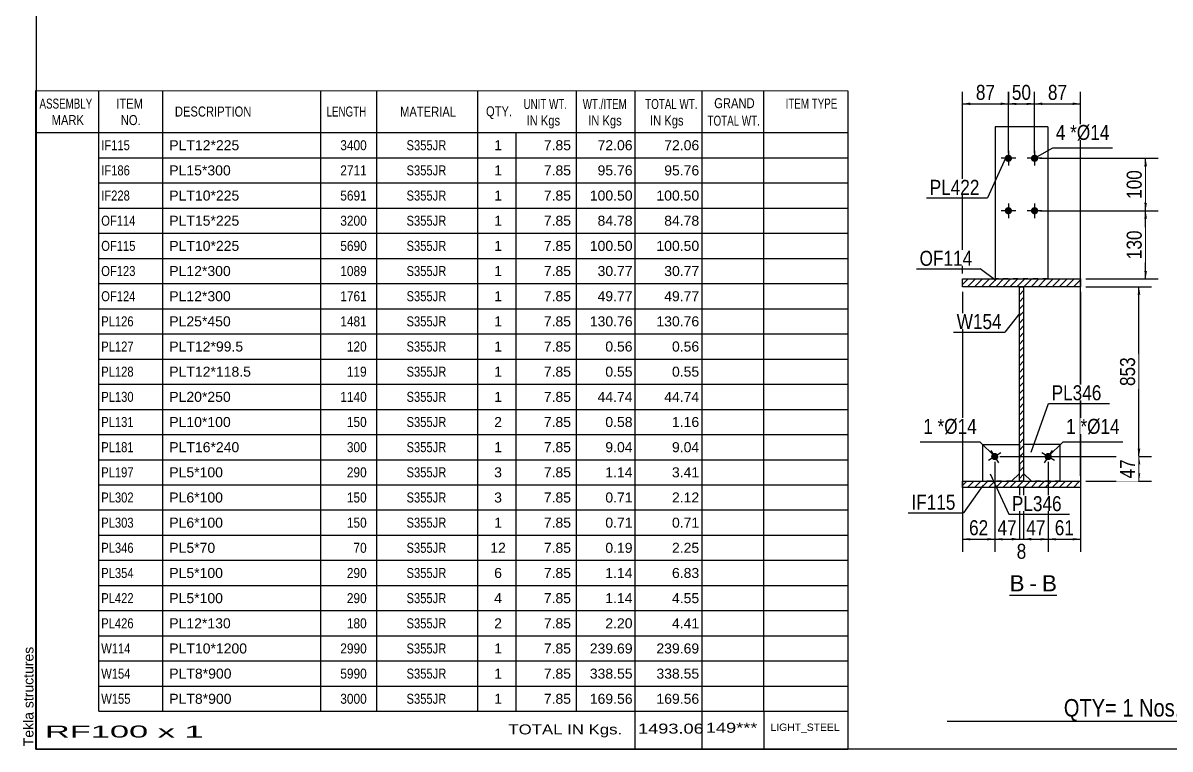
# Model space of a CAD drawing. Header units: millimetres. Extents: x -25 to 378, y -194 to 83.
# Drawn here: x -24.5 to 194.4, y -194.3 to -55.7 of the extents above; entities that cross this region are included whole.
import ezdxf

# ---------------------------------------------------------------- set-up
doc = ezdxf.new("R2010")
doc.units = ezdxf.units.MM
doc.linetypes.add('DXK_LINE_DOT1', pattern=[1.8814, 0.9407, -0.9407])
doc.styles.add('Arial', font='ARIAL.TTF', dxfattribs={"height": 0.2})
doc.styles.add('Arial Narrow', font='ARIALN.TTF', dxfattribs={"height": 0.2})

# ---------------------------------------------------------------- blocks, each defined once
blk = doc.blocks.new('Unknown-623515098-1211')
at = {"color": 5, "linetype": 'Continuous'}
for p, q in [((-22.03, 82.77), (-22.03, -194.23)), ((-22.03, -194.23), (377.97, -194.23))]:
    blk.add_line(p, q, dxfattribs=at)
at = {"color": 174, "linetype": 'Continuous', "style": 'Arial'}
blk.add_text('Tekla structures', height=1.9102, rotation=90, dxfattribs=at).set_placement((-22.53, -193.73))
blk = doc.blocks.new('Unknown-623515098-16 - 2748')
at = {"color": 7, "linetype": 'Continuous'}
blk.add_line((163.73, -164.92), (172.76, -164.92), dxfattribs=at)
at = {"color": 0, "linetype": 'Continuous'}
blk.add_wipeout([(166.57, -164.17), (166.57, -160.97), (163.73, -160.97), (163.73, -164.17)], dxfattribs=at)
at = {"color": 96, "linetype": 'Continuous', "style": 'Arial'}
blk.add_text('B', height=3.06, dxfattribs=at).set_placement((163.73, -164.17))
at = {"color": 0, "linetype": 'Continuous'}
blk.add_wipeout([(168.95, -164.17), (168.95, -160.97), (167.53, -160.97), (167.53, -164.17)], dxfattribs=at)
at = {"color": 96, "linetype": 'Continuous', "style": 'Arial'}
blk.add_text('-', height=3.06, dxfattribs=at).set_placement((167.53, -164.17))
at = {"color": 0, "linetype": 'Continuous'}
blk.add_wipeout([(172.76, -164.17), (172.76, -160.97), (169.91, -160.97), (169.91, -164.17)], dxfattribs=at)
at = {"color": 96, "linetype": 'Continuous', "style": 'Arial'}
blk.add_text('B', height=3.06, dxfattribs=at).set_placement((169.91, -164.17))
blk = doc.blocks.new('Part-623515098-2790 - 2748')
at = {"linetype": 'Continuous'}
h = blk.add_hatch(dxfattribs=at)
h.set_pattern_fill('', scale=0.3, style=0, pattern_type=0)
h.set_pattern_definition([(45, (166.4005, -143.171), (-0.67352, 0.67352), [])])
h.paths.add_polyline_path([(165.6, -143.17), (166.4, -143.17), (166.4, -106.07), (165.6, -106.07)])
at = {"color": 2, "linetype": 'Continuous'}
for p, q in [((165.6, -121.07), (165.6, -106.07)), ((165.6, -106.07), (166.4, -106.07)), ((166.4, -106.07), (166.4, -121.07)), ((165.6, -143.17), (165.6, -121.17)), ((166.4, -121.17), (166.4, -143.17)), ((166.4, -143.17), (165.6, -143.17))]:
    blk.add_line(p, q, dxfattribs=at)
blk = doc.blocks.new('Part-623515098-2832 - 2748')
at = {"linetype": 'Continuous'}
h = blk.add_hatch(dxfattribs=at)
h.set_pattern_fill('', scale=0.3, style=0, pattern_type=0)
h.set_pattern_definition([(45, (177.2505, -106.071), (-0.67352, 0.67352), [])])
h.paths.add_polyline_path([(154.75, -106.07), (177.25, -106.07), (177.25, -104.57), (154.75, -104.57)])
at = {"color": 2, "linetype": 'Continuous'}
for p, q in [((154.75, -106.07), (154.75, -104.57)), ((154.75, -104.57), (177.25, -104.57)), ((177.25, -104.57), (177.25, -106.07)), ((177.25, -106.07), (154.75, -106.07))]:
    blk.add_line(p, q, dxfattribs=at)
blk = doc.blocks.new('Part-623515098-17668 - 2748')
at = {"color": 2, "linetype": 'Continuous'}
for p, q in [((171, -75.57), (161, -75.57)), ((161, -75.57), (161, -104.57)), ((171, -75.57), (171, -104.57))]:
    blk.add_line(p, q, dxfattribs=at)
at = {"color": 7, "linetype": 'DXK_LINE_DOT1'}
blk.add_line((171, -104.57), (161, -104.57), dxfattribs=at)
blk = doc.blocks.new('Part-623515098-2842 - 2748')
at = {"linetype": 'Continuous'}
h = blk.add_hatch(dxfattribs=at)
h.set_pattern_fill('', scale=0.3, style=0, pattern_type=0)
h.set_pattern_definition([(45, (177.2505, -144.371), (-0.67352, 0.67352), [])])
h.paths.add_polyline_path([(154.75, -144.37), (177.25, -144.37), (177.25, -143.17), (154.75, -143.17)])
at = {"color": 2, "linetype": 'Continuous'}
for p, q in [((154.75, -144.37), (154.75, -143.17)), ((154.75, -143.17), (177.25, -143.17)), ((177.25, -144.37), (154.75, -144.37)), ((177.25, -143.17), (177.25, -144.37))]:
    blk.add_line(p, q, dxfattribs=at)
blk = doc.blocks.new('Part-623515098-17669 - 2748')
at = {"color": 2, "linetype": 'Continuous'}
for p, q in [((158.6, -143.17), (158.6, -136.17)), ((158.6, -136.17), (165.6, -136.17)), ((165.6, -141.67), (164.1, -143.17))]:
    blk.add_line(p, q, dxfattribs=at)
at = {"color": 7, "linetype": 'DXK_LINE_DOT1'}
for p, q in [((165.6, -136.17), (165.6, -141.67)), ((164.1, -143.17), (158.6, -143.17))]:
    blk.add_line(p, q, dxfattribs=at)
blk = doc.blocks.new('Part-623515098-17672 - 2748')
at = {"color": 2, "linetype": 'Continuous'}
for p, q in [((173.4, -136.17), (166.4, -136.17)), ((173.4, -143.17), (173.4, -136.17)), ((166.4, -141.67), (167.9, -143.17))]:
    blk.add_line(p, q, dxfattribs=at)
at = {"color": 7, "linetype": 'DXK_LINE_DOT1'}
for p, q in [((166.4, -136.17), (166.4, -141.67)), ((173.4, -143.17), (167.9, -143.17))]:
    blk.add_line(p, q, dxfattribs=at)
blk = doc.blocks.new('Bolt-623515098-17717 - 2748')
at = {"linetype": 'Continuous'}
for points in [[(164.2, -81.57, -1), (162.8, -81.57, -1)], [(169.2, -81.57, -1), (167.8, -81.57, -1)], [(164.2, -91.57, -1), (162.8, -91.57, -1)], [(169.2, -91.57, -1), (167.8, -91.57, -1)]]:
    blk.add_hatch(color=3, dxfattribs=at).paths.add_polyline_path(points)
at = {"color": 3, "linetype": 'Continuous'}
for p, q in [((163.5, -80.17), (163.5, -82.97)), ((168.5, -80.17), (168.5, -82.97)), ((164.9, -81.57), (162.1, -81.57)), ((169.9, -81.57), (167.1, -81.57)), ((164.9, -91.57), (162.1, -91.57)), ((163.5, -90.17), (163.5, -92.97)), ((169.9, -91.57), (167.1, -91.57)), ((168.5, -90.17), (168.5, -92.97))]:
    blk.add_line(p, q, dxfattribs=at)
blk = doc.blocks.new('Bolt-623515098-17718 - 2748')
at = {"linetype": 'Continuous'}
blk.add_hatch(color=3, dxfattribs=at).paths.add_polyline_path([(161.49, -138.1, -1), (160.31, -138.84, -1)])
at = {"color": 3, "linetype": 'Continuous'}
for p, q in [((162.09, -137.73), (159.71, -139.21)), ((160.16, -137.28), (161.64, -139.66))]:
    blk.add_line(p, q, dxfattribs=at)
blk = doc.blocks.new('Bolt-623515098-17721 - 2748')
at = {"linetype": 'Continuous'}
blk.add_hatch(color=3, dxfattribs=at).paths.add_polyline_path([(171.69, -138.84, -1), (170.51, -138.1, -1)])
at = {"color": 3, "linetype": 'Continuous'}
for p, q in [((172.29, -139.21), (169.91, -137.73)), ((171.84, -137.28), (170.36, -139.66))]:
    blk.add_line(p, q, dxfattribs=at)
blk = doc.blocks.new('StraightDimension-623515098-14640 - 2748')
at = {"linetype": 'Continuous'}
for points in [[(162.4, -154.47), (160.9, -154.22), (162.4, -153.97)], [(164.1, -153.97), (165.6, -154.22), (164.1, -154.47)]]:
    blk.add_hatch(color=7, dxfattribs=at).paths.add_polyline_path(points)
at = {"color": 7, "linetype": 'Continuous'}
for p, q in [((160.9, -139.47), (160.9, -156.62)), ((165.6, -144.17), (165.6, -156.62)), ((160.9, -154.22), (165.6, -154.22))]:
    blk.add_line(p, q, dxfattribs=at)
at = {"color": 0}
blk.add_wipeout([(165.68, -154.07), (165.68, -149.87), (160.82, -149.87), (160.82, -154.07)], dxfattribs=at)
at = {"color": 3, "style": 'Arial Narrow'}
blk.add_text('47', height=2.863, dxfattribs=at).set_placement((161.42, -153.47))
blk = doc.blocks.new('StraightDimension-623515098-7114 - 2748')
at = {"linetype": 'Continuous'}
for points in [[(165, -71.42), (163.5, -71.17), (165, -70.92)], [(167, -70.92), (168.5, -71.17), (167, -71.42)]]:
    blk.add_hatch(color=7, dxfattribs=at).paths.add_polyline_path(points)
at = {"color": 7, "linetype": 'Continuous'}
for p, q in [((163.5, -80.57), (163.5, -68.92)), ((168.5, -80.57), (168.5, -68.92)), ((163.5, -71.17), (168.5, -71.17))]:
    blk.add_line(p, q, dxfattribs=at)
at = {"color": 0}
blk.add_wipeout([(168.43, -71.02), (168.43, -66.82), (163.57, -66.82), (163.57, -71.02)], dxfattribs=at)
at = {"color": 3, "style": 'Arial Narrow'}
blk.add_text('50', height=2.863, dxfattribs=at).set_placement((164.17, -70.42))
blk = doc.blocks.new('StraightDimension-623515098-7115 - 2748')
at = {"linetype": 'Continuous'}
for points in [[(156.25, -71.42), (154.75, -71.17), (156.25, -70.92)], [(162, -70.92), (163.5, -71.17), (162, -71.42)]]:
    blk.add_hatch(color=7, dxfattribs=at).paths.add_polyline_path(points)
at = {"color": 7, "linetype": 'Continuous'}
for p, q in [((154.75, -103.57), (154.75, -68.92)), ((163.5, -80.57), (163.5, -68.92)), ((154.75, -71.17), (163.5, -71.17))]:
    blk.add_line(p, q, dxfattribs=at)
at = {"color": 0}
blk.add_wipeout([(161.55, -71.02), (161.55, -66.82), (156.7, -66.82), (156.7, -71.02)], dxfattribs=at)
at = {"color": 3, "style": 'Arial Narrow'}
blk.add_text('87', height=2.863, dxfattribs=at).set_placement((157.3, -70.42))
blk = doc.blocks.new('StraightDimension-623515098-14638 - 2748')
at = {"linetype": 'Continuous'}
for points in [[(167.9, -154.47), (166.4, -154.22), (167.9, -153.97)], [(169.6, -153.97), (171.1, -154.22), (169.6, -154.47)]]:
    blk.add_hatch(color=7, dxfattribs=at).paths.add_polyline_path(points)
at = {"color": 7, "linetype": 'Continuous'}
for p, q in [((171.1, -139.47), (171.1, -156.62)), ((166.4, -144.17), (166.4, -156.62)), ((166.4, -154.22), (171.1, -154.22))]:
    blk.add_line(p, q, dxfattribs=at)
at = {"color": 0}
blk.add_wipeout([(171.18, -154.07), (171.18, -149.87), (166.32, -149.87), (166.32, -154.07)], dxfattribs=at)
at = {"color": 3, "style": 'Arial Narrow'}
blk.add_text('47', height=2.863, dxfattribs=at).set_placement((166.92, -153.47))
blk = doc.blocks.new('StraightDimension-623515098-7113 - 2748')
at = {"linetype": 'Continuous'}
for points in [[(170, -71.42), (168.5, -71.17), (170, -70.92)], [(175.75, -70.92), (177.25, -71.17), (175.75, -71.42)]]:
    blk.add_hatch(color=7, dxfattribs=at).paths.add_polyline_path(points)
at = {"color": 7, "linetype": 'Continuous'}
for p, q in [((168.5, -80.57), (168.5, -68.92)), ((177.25, -142.17), (177.25, -68.92)), ((168.5, -71.17), (177.25, -71.17))]:
    blk.add_line(p, q, dxfattribs=at)
at = {"color": 0}
blk.add_wipeout([(175.3, -71.02), (175.3, -66.82), (170.45, -66.82), (170.45, -71.02)], dxfattribs=at)
at = {"color": 3, "style": 'Arial Narrow'}
blk.add_text('87', height=2.863, dxfattribs=at).set_placement((171.05, -70.42))
blk = doc.blocks.new('StraightDimension-623515098-2874 - 2748')
at = {"linetype": 'Continuous'}
for points in [[(189.44, -93.07), (189.69, -91.57), (189.94, -93.07)], [(189.94, -103.07), (189.69, -104.57), (189.44, -103.07)]]:
    blk.add_hatch(color=7, dxfattribs=at).paths.add_polyline_path(points)
at = {"color": 7, "linetype": 'Continuous'}
for p, q in [((169.5, -91.57), (192.09, -91.57)), ((189.69, -104.57), (189.69, -91.57)), ((178.25, -104.57), (192.09, -104.57))]:
    blk.add_line(p, q, dxfattribs=at)
at = {"color": 0}
blk.add_wipeout([(189.54, -94.73), (185.34, -94.73), (185.34, -101.41), (189.54, -101.41)], dxfattribs=at)
at = {"color": 3, "style": 'Arial Narrow'}
blk.add_text('130', height=2.863, rotation=90.0002, dxfattribs=at).set_placement((188.94, -100.81))
blk = doc.blocks.new('StraightDimension-623515098-2884 - 2748')
at = {"linetype": 'Continuous'}
for points in [[(189.44, -83.07), (189.69, -81.57), (189.94, -83.07)], [(189.94, -90.07), (189.69, -91.57), (189.44, -90.07)]]:
    blk.add_hatch(color=7, dxfattribs=at).paths.add_polyline_path(points)
at = {"color": 7, "linetype": 'Continuous'}
for p, q in [((169.5, -81.57), (192.09, -81.57)), ((189.69, -91.57), (189.69, -81.57)), ((169.5, -91.57), (192.09, -91.57))]:
    blk.add_line(p, q, dxfattribs=at)
at = {"color": 0}
blk.add_wipeout([(189.54, -83.23), (185.34, -83.23), (185.34, -89.91), (189.54, -89.91)], dxfattribs=at)
at = {"color": 3, "style": 'Arial Narrow'}
blk.add_text('100', height=2.863, rotation=90.0002, dxfattribs=at).set_placement((188.94, -89.31))
blk = doc.blocks.new('StraightDimension-623515098-2895 - 2748')
at = {"linetype": 'Continuous'}
for points in [[(188.17, -107.57), (188.42, -106.07), (188.67, -107.57)], [(188.67, -136.97), (188.42, -138.47), (188.17, -136.97)]]:
    blk.add_hatch(color=7, dxfattribs=at).paths.add_polyline_path(points)
at = {"color": 7, "linetype": 'Continuous'}
for p, q in [((178.25, -106.07), (190.82, -106.07)), ((188.42, -138.47), (188.42, -106.07)), ((161.9, -138.47), (190.82, -138.47))]:
    blk.add_line(p, q, dxfattribs=at)
at = {"color": 0}
blk.add_wipeout([(188.27, -118.93), (184.07, -118.93), (184.07, -125.61), (188.27, -125.61)], dxfattribs=at)
at = {"color": 3, "style": 'Arial Narrow'}
blk.add_text('853', height=2.863, rotation=90.0002, dxfattribs=at).set_placement((187.67, -125.01))
blk = doc.blocks.new('StraightDimension-623515098-14641 - 2748')
at = {"linetype": 'Continuous'}
for points in [[(156.25, -154.47), (154.75, -154.22), (156.25, -153.97)], [(159.4, -153.97), (160.9, -154.22), (159.4, -154.47)]]:
    blk.add_hatch(color=7, dxfattribs=at).paths.add_polyline_path(points)
at = {"color": 7, "linetype": 'Continuous'}
for p, q in [((154.75, -107.07), (154.75, -156.62)), ((160.9, -139.47), (160.9, -156.62)), ((154.75, -154.22), (160.9, -154.22))]:
    blk.add_line(p, q, dxfattribs=at)
at = {"color": 0}
blk.add_wipeout([(160.25, -154.07), (160.25, -149.87), (155.4, -149.87), (155.4, -154.07)], dxfattribs=at)
at = {"color": 3, "style": 'Arial Narrow'}
blk.add_text('62', height=2.863, dxfattribs=at).set_placement((156, -153.47))
blk = doc.blocks.new('StraightDimension-623515098-2911 - 2748')
at = {"linetype": 'Continuous'}
for points in [[(188.17, -139.97), (188.42, -138.47), (188.67, -139.97)], [(188.67, -141.67), (188.42, -143.17), (188.17, -141.67)]]:
    blk.add_hatch(color=7, dxfattribs=at).paths.add_polyline_path(points)
at = {"color": 7, "linetype": 'Continuous'}
for p, q in [((161.9, -138.47), (190.82, -138.47)), ((188.42, -143.17), (188.42, -138.47)), ((178.25, -143.17), (190.82, -143.17))]:
    blk.add_line(p, q, dxfattribs=at)
at = {"color": 0}
blk.add_wipeout([(188.27, -138.39), (184.07, -138.39), (184.07, -143.25), (188.27, -143.25)], dxfattribs=at)
at = {"color": 3, "style": 'Arial Narrow'}
blk.add_text('47', height=2.863, rotation=90.0002, dxfattribs=at).set_placement((187.67, -142.65))
blk = doc.blocks.new('StraightDimension-623515098-14637 - 2748')
at = {"linetype": 'Continuous'}
for points in [[(172.6, -154.47), (171.1, -154.22), (172.6, -153.97)], [(175.75, -153.97), (177.25, -154.22), (175.75, -154.47)]]:
    blk.add_hatch(color=7, dxfattribs=at).paths.add_polyline_path(points)
at = {"color": 7, "linetype": 'Continuous'}
for p, q in [((177.25, -107.07), (177.25, -156.62)), ((171.1, -139.47), (171.1, -156.62)), ((171.1, -154.22), (177.25, -154.22))]:
    blk.add_line(p, q, dxfattribs=at)
at = {"color": 0}
blk.add_wipeout([(176.6, -154.07), (176.6, -149.87), (171.75, -149.87), (171.75, -154.07)], dxfattribs=at)
at = {"color": 3, "style": 'Arial Narrow'}
blk.add_text('61', height=2.863, dxfattribs=at).set_placement((172.35, -153.47))
blk = doc.blocks.new('StraightDimension-623515098-14639 - 2748')
at = {"linetype": 'Continuous'}
for points in [[(164.1, -153.97), (165.6, -154.22), (164.1, -154.47)], [(167.9, -154.47), (166.4, -154.22), (167.9, -153.97)]]:
    blk.add_hatch(color=7, dxfattribs=at).paths.add_polyline_path(points)
at = {"color": 7, "linetype": 'Continuous'}
for p, q in [((165.6, -144.17), (165.6, -156.47)), ((166.4, -144.17), (166.4, -156.47)), ((165.6, -154.22), (166.4, -154.22))]:
    blk.add_line(p, q, dxfattribs=at)
at = {"color": 0}
blk.add_wipeout([(167.51, -158.57), (167.51, -154.37), (164.49, -154.37), (164.49, -158.57)], dxfattribs=at)
at = {"color": 3, "style": 'Arial Narrow'}
blk.add_text('8', height=2.86, dxfattribs=at).set_placement((165.09, -157.97))
blk = doc.blocks.new('CBS_BOM-623515098-19928')
at = {"color": 7, "linetype": 'Continuous'}
for p, q in [((-22.06, -76.66), (-22.06, -68.66)), ((-22.05, -68.66), (132.86, -68.67)), ((-10.06, -76.66), (-10.06, -68.66)), ((2.13, -76.66), (2.13, -68.66)), ((32.3, -76.66), (32.3, -68.66)), ((42.98, -76.66), (42.98, -68.66)), ((62.29, -76.66), (62.29, -68.66)), ((81.09, -76.66), (81.09, -68.66)), ((92.31, -76.66), (92.31, -68.66)), ((105.09, -76.66), (105.09, -68.66)), ((116.84, -76.66), (116.84, -68.66)), ((132.87, -68.67), (132.86, -76.66)), ((-22.06, -76.66), (132.87, -76.66)), ((-22.06, -81.46), (-22.06, -76.66)), ((-10.06, -81.46), (-10.06, -76.66)), ((2.13, -81.46), (2.13, -76.66)), ((32.3, -81.46), (32.3, -76.66)), ((42.98, -81.46), (42.98, -76.66)), ((62.29, -81.46), (62.29, -76.66)), ((69.56, -81.46), (69.56, -76.66)), ((81.09, -81.46), (81.09, -76.66)), ((92.31, -81.46), (92.31, -76.66)), ((105.09, -81.46), (105.09, -76.66)), ((116.86, -81.46), (116.86, -76.66)), ((132.87, -76.67), (132.87, -81.46)), ((-22.06, -86.26), (-22.06, -81.46)), ((-10.06, -81.46), (132.86, -81.46)), ((-10.06, -86.26), (-10.06, -81.46)), ((2.13, -86.26), (2.13, -81.46)), ((32.3, -86.26), (32.3, -81.46)), ((42.98, -86.26), (42.98, -81.46)), ((62.29, -86.26), (62.29, -81.46)), ((69.56, -86.26), (69.56, -81.46)), ((81.09, -86.26), (81.09, -81.46)), ((92.31, -86.26), (92.31, -81.46)), ((105.09, -86.26), (105.09, -81.46)), ((116.86, -86.26), (116.86, -81.46)), ((132.87, -81.47), (132.87, -86.26)), ((-22.06, -91.06), (-22.06, -86.26)), ((-10.06, -86.26), (132.86, -86.26)), ((-10.06, -91.06), (-10.06, -86.26)), ((2.13, -91.06), (2.13, -86.26)), ((32.3, -91.06), (32.3, -86.26)), ((42.98, -91.06), (42.98, -86.26)), ((62.29, -91.06), (62.29, -86.26)), ((69.56, -91.06), (69.56, -86.26)), ((81.09, -91.06), (81.09, -86.26)), ((92.31, -91.06), (92.31, -86.26)), ((105.09, -91.06), (105.09, -86.26)), ((116.86, -91.06), (116.86, -86.26)), ((132.87, -86.27), (132.87, -91.06)), ((-22.06, -95.86), (-22.06, -91.06)), ((-10.06, -91.06), (132.86, -91.06)), ((-10.06, -95.86), (-10.06, -91.06)), ((2.13, -95.86), (2.13, -91.06)), ((32.3, -95.86), (32.3, -91.06)), ((42.98, -95.86), (42.98, -91.06)), ((62.29, -95.86), (62.29, -91.06)), ((69.56, -95.86), (69.56, -91.06)), ((81.09, -95.86), (81.09, -91.06)), ((92.31, -95.86), (92.31, -91.06)), ((105.09, -95.86), (105.09, -91.06)), ((116.86, -95.86), (116.86, -91.06)), ((132.87, -91.07), (132.87, -95.86)), ((-22.06, -100.66), (-22.06, -95.86)), ((-10.06, -95.86), (132.86, -95.86)), ((-10.06, -100.66), (-10.06, -95.86)), ((2.13, -100.66), (2.13, -95.86)), ((32.3, -100.66), (32.3, -95.86)), ((42.98, -100.66), (42.98, -95.86)), ((62.29, -100.66), (62.29, -95.86)), ((69.56, -100.66), (69.56, -95.86)), ((81.09, -100.66), (81.09, -95.86)), ((92.31, -100.66), (92.31, -95.86)), ((105.09, -100.66), (105.09, -95.86)), ((116.86, -100.66), (116.86, -95.86)), ((132.87, -95.87), (132.87, -100.66)), ((-22.06, -105.46), (-22.06, -100.66)), ((-10.06, -100.66), (132.86, -100.66)), ((-10.06, -105.46), (-10.06, -100.66)), ((2.13, -105.46), (2.13, -100.66)), ((32.3, -105.46), (32.3, -100.66)), ((42.98, -105.46), (42.98, -100.66)), ((62.29, -105.46), (62.29, -100.66)), ((69.56, -105.46), (69.56, -100.66)), ((81.09, -105.46), (81.09, -100.66)), ((92.31, -105.46), (92.31, -100.66)), ((105.09, -105.46), (105.09, -100.66)), ((116.86, -105.46), (116.86, -100.66)), ((132.87, -100.67), (132.87, -105.46)), ((-22.06, -110.26), (-22.06, -105.46)), ((-10.06, -105.46), (132.86, -105.46)), ((-10.06, -110.26), (-10.06, -105.46)), ((2.13, -110.26), (2.13, -105.46)), ((32.3, -110.26), (32.3, -105.46)), ((42.98, -110.26), (42.98, -105.46)), ((62.29, -110.26), (62.29, -105.46)), ((69.56, -110.26), (69.56, -105.46)), ((81.09, -110.26), (81.09, -105.46)), ((92.31, -110.26), (92.31, -105.46)), ((105.09, -110.26), (105.09, -105.46)), ((116.86, -110.26), (116.86, -105.46)), ((132.87, -105.47), (132.87, -110.26)), ((-22.06, -115.06), (-22.06, -110.26)), ((-10.06, -110.26), (132.86, -110.26)), ((-10.06, -115.06), (-10.06, -110.26)), ((2.13, -115.06), (2.13, -110.26)), ((32.3, -115.06), (32.3, -110.26)), ((42.98, -115.06), (42.98, -110.26)), ((62.29, -115.06), (62.29, -110.26)), ((69.56, -115.06), (69.56, -110.26)), ((81.09, -115.06), (81.09, -110.26)), ((92.31, -115.06), (92.31, -110.26)), ((105.09, -115.06), (105.09, -110.26)), ((116.86, -115.06), (116.86, -110.26)), ((132.87, -110.27), (132.87, -115.06)), ((-22.06, -119.86), (-22.06, -115.06)), ((-10.06, -115.06), (132.86, -115.06)), ((-10.06, -119.86), (-10.06, -115.06)), ((2.13, -119.86), (2.13, -115.06)), ((32.3, -119.86), (32.3, -115.06)), ((42.98, -119.86), (42.98, -115.06)), ((62.29, -119.86), (62.29, -115.06)), ((69.56, -119.86), (69.56, -115.06)), ((81.09, -119.86), (81.09, -115.06)), ((92.31, -119.86), (92.31, -115.06)), ((105.09, -119.86), (105.09, -115.06)), ((116.86, -119.86), (116.86, -115.06)), ((132.87, -115.07), (132.87, -119.86)), ((-22.06, -124.66), (-22.06, -119.86)), ((-10.06, -119.86), (132.86, -119.86)), ((-10.06, -124.66), (-10.06, -119.86)), ((2.13, -124.66), (2.13, -119.86)), ((32.3, -124.66), (32.3, -119.86)), ((42.98, -124.66), (42.98, -119.86)), ((62.29, -124.66), (62.29, -119.86)), ((69.56, -124.66), (69.56, -119.86)), ((81.09, -124.66), (81.09, -119.86)), ((92.31, -124.66), (92.31, -119.86)), ((105.09, -124.66), (105.09, -119.86)), ((116.86, -124.66), (116.86, -119.86)), ((132.87, -119.87), (132.87, -124.66)), ((-22.06, -129.46), (-22.06, -124.66)), ((-10.06, -124.66), (132.86, -124.66)), ((-10.06, -129.46), (-10.06, -124.66)), ((2.13, -129.46), (2.13, -124.66)), ((32.3, -129.46), (32.3, -124.66)), ((42.98, -129.46), (42.98, -124.66)), ((62.29, -129.46), (62.29, -124.66)), ((69.56, -129.46), (69.56, -124.66)), ((81.09, -129.46), (81.09, -124.66)), ((92.31, -129.46), (92.31, -124.66)), ((105.09, -129.46), (105.09, -124.66)), ((116.86, -129.46), (116.86, -124.66)), ((132.87, -124.67), (132.87, -129.46)), ((-22.06, -134.26), (-22.06, -129.46)), ((-10.06, -129.46), (132.86, -129.46)), ((-10.06, -134.26), (-10.06, -129.46)), ((2.13, -134.26), (2.13, -129.46)), ((32.3, -134.26), (32.3, -129.46)), ((42.98, -134.26), (42.98, -129.46)), ((62.29, -134.26), (62.29, -129.46)), ((69.56, -134.26), (69.56, -129.46)), ((81.09, -134.26), (81.09, -129.46)), ((92.31, -134.26), (92.31, -129.46)), ((105.09, -134.26), (105.09, -129.46)), ((116.86, -134.26), (116.86, -129.46)), ((132.87, -129.47), (132.87, -134.26)), ((-22.06, -139.06), (-22.06, -134.26)), ((-10.06, -134.26), (132.86, -134.26)), ((-10.06, -139.06), (-10.06, -134.26)), ((2.13, -139.06), (2.13, -134.26)), ((32.3, -139.06), (32.3, -134.26)), ((42.98, -139.06), (42.98, -134.26)), ((62.29, -139.06), (62.29, -134.26)), ((69.56, -139.06), (69.56, -134.26)), ((81.09, -139.06), (81.09, -134.26)), ((92.31, -139.06), (92.31, -134.26)), ((105.09, -139.06), (105.09, -134.26)), ((116.86, -139.06), (116.86, -134.26)), ((132.87, -134.27), (132.87, -139.06)), ((-22.06, -143.86), (-22.06, -139.06)), ((-10.06, -139.06), (132.86, -139.06)), ((-10.06, -143.86), (-10.06, -139.06)), ((2.13, -143.86), (2.13, -139.06)), ((32.3, -143.86), (32.3, -139.06)), ((42.98, -143.86), (42.98, -139.06)), ((62.29, -143.86), (62.29, -139.06)), ((69.56, -143.86), (69.56, -139.06)), ((81.09, -143.86), (81.09, -139.06)), ((92.31, -143.86), (92.31, -139.06)), ((105.09, -143.86), (105.09, -139.06)), ((116.86, -143.86), (116.86, -139.06)), ((132.87, -139.07), (132.87, -143.86)), ((-22.06, -148.66), (-22.06, -143.86)), ((-10.06, -143.86), (132.86, -143.86)), ((-10.06, -148.66), (-10.06, -143.86)), ((2.13, -148.66), (2.13, -143.86)), ((32.3, -148.66), (32.3, -143.86)), ((42.98, -148.66), (42.98, -143.86)), ((62.29, -148.66), (62.29, -143.86)), ((69.56, -148.66), (69.56, -143.86)), ((81.09, -148.66), (81.09, -143.86)), ((92.31, -148.66), (92.31, -143.86)), ((105.09, -148.66), (105.09, -143.86)), ((116.86, -148.66), (116.86, -143.86)), ((132.87, -143.87), (132.87, -148.66)), ((-22.06, -153.46), (-22.06, -148.66)), ((-10.06, -148.66), (132.86, -148.66)), ((-10.06, -153.46), (-10.06, -148.66)), ((2.13, -153.46), (2.13, -148.66)), ((32.3, -153.46), (32.3, -148.66)), ((42.98, -153.46), (42.98, -148.66)), ((62.29, -153.46), (62.29, -148.66)), ((69.56, -153.46), (69.56, -148.66)), ((81.09, -153.46), (81.09, -148.66)), ((92.31, -153.46), (92.31, -148.66)), ((105.09, -153.46), (105.09, -148.66)), ((116.86, -153.46), (116.86, -148.66)), ((132.87, -148.67), (132.87, -153.46)), ((-22.06, -158.26), (-22.06, -153.46)), ((-10.06, -153.46), (132.86, -153.46)), ((-10.06, -158.26), (-10.06, -153.46)), ((2.13, -158.26), (2.13, -153.46)), ((32.3, -158.26), (32.3, -153.46)), ((42.98, -158.26), (42.98, -153.46)), ((62.29, -158.26), (62.29, -153.46)), ((69.56, -158.26), (69.56, -153.46)), ((81.09, -158.26), (81.09, -153.46)), ((92.31, -158.26), (92.31, -153.46)), ((105.09, -158.26), (105.09, -153.46)), ((116.86, -158.26), (116.86, -153.46)), ((132.87, -153.47), (132.87, -158.26)), ((-22.06, -163.06), (-22.06, -158.26)), ((-10.06, -158.26), (132.86, -158.26)), ((-10.06, -163.06), (-10.06, -158.26)), ((2.13, -163.06), (2.13, -158.26)), ((32.3, -163.06), (32.3, -158.26)), ((42.98, -163.06), (42.98, -158.26)), ((62.29, -163.06), (62.29, -158.26)), ((69.56, -163.06), (69.56, -158.26)), ((81.09, -163.06), (81.09, -158.26)), ((92.31, -163.06), (92.31, -158.26)), ((105.09, -163.06), (105.09, -158.26)), ((116.86, -163.06), (116.86, -158.26)), ((132.87, -158.27), (132.87, -163.06)), ((-22.06, -167.86), (-22.06, -163.06)), ((-10.06, -163.06), (132.86, -163.06)), ((-10.06, -167.86), (-10.06, -163.06)), ((2.13, -167.86), (2.13, -163.06)), ((32.3, -167.86), (32.3, -163.06)), ((42.98, -167.86), (42.98, -163.06)), ((62.29, -167.86), (62.29, -163.06)), ((69.56, -167.86), (69.56, -163.06)), ((81.09, -167.86), (81.09, -163.06)), ((92.31, -167.86), (92.31, -163.06)), ((105.09, -167.86), (105.09, -163.06)), ((116.86, -167.86), (116.86, -163.06)), ((132.87, -163.07), (132.87, -167.86)), ((-22.06, -172.66), (-22.06, -167.86)), ((-10.06, -167.86), (132.86, -167.86)), ((-10.06, -172.66), (-10.06, -167.86)), ((2.13, -172.66), (2.13, -167.86)), ((32.3, -172.66), (32.3, -167.86)), ((42.98, -172.66), (42.98, -167.86)), ((62.29, -172.66), (62.29, -167.86)), ((69.56, -172.66), (69.56, -167.86)), ((81.09, -172.66), (81.09, -167.86)), ((92.31, -172.66), (92.31, -167.86)), ((105.09, -172.66), (105.09, -167.86)), ((116.86, -172.66), (116.86, -167.86)), ((132.87, -167.87), (132.87, -172.66)), ((-22.06, -177.46), (-22.06, -172.66)), ((-10.06, -172.66), (132.86, -172.66)), ((-10.06, -177.46), (-10.06, -172.66)), ((2.13, -177.46), (2.13, -172.66)), ((32.3, -177.46), (32.3, -172.66)), ((42.98, -177.46), (42.98, -172.66)), ((62.29, -177.46), (62.29, -172.66)), ((69.56, -177.46), (69.56, -172.66)), ((81.09, -177.46), (81.09, -172.66)), ((92.31, -177.46), (92.31, -172.66)), ((105.09, -177.46), (105.09, -172.66)), ((116.86, -177.46), (116.86, -172.66)), ((132.87, -172.67), (132.87, -177.46)), ((-22.06, -182.26), (-22.06, -177.46)), ((-10.06, -177.46), (132.86, -177.46)), ((-10.06, -182.26), (-10.06, -177.46)), ((2.13, -182.26), (2.13, -177.46)), ((32.3, -182.26), (32.3, -177.46)), ((42.98, -182.26), (42.98, -177.46)), ((62.29, -182.26), (62.29, -177.46)), ((69.56, -182.26), (69.56, -177.46)), ((81.09, -182.26), (81.09, -177.46)), ((92.31, -182.26), (92.31, -177.46)), ((105.09, -182.26), (105.09, -177.46)), ((116.86, -182.26), (116.86, -177.46)), ((132.87, -177.47), (132.87, -182.26)), ((-22.06, -187.06), (-22.06, -182.26)), ((-10.06, -182.26), (132.86, -182.26)), ((-10.06, -187.06), (-10.06, -182.26)), ((2.13, -187.06), (2.13, -182.26)), ((32.3, -187.06), (32.3, -182.26)), ((42.98, -187.06), (42.98, -182.26)), ((62.29, -187.06), (62.29, -182.26)), ((69.56, -187.06), (69.56, -182.26)), ((81.09, -187.06), (81.09, -182.26)), ((92.31, -187.06), (92.31, -182.26)), ((105.09, -187.06), (105.09, -182.26)), ((116.86, -187.06), (116.86, -182.26)), ((132.87, -182.27), (132.87, -187.06)), ((-22.06, -194.26), (-22.06, -187.08)), ((-10.06, -187.06), (132.86, -187.06)), ((92.31, -194.26), (92.31, -187.08)), ((105.09, -194.26), (105.09, -187.08)), ((116.9, -194.26), (116.9, -187.08)), ((132.87, -187.06), (132.87, -194.26)), ((-22.06, -194.26), (132.87, -194.26))]:
    blk.add_line(p, q, dxfattribs=at)
at = {"color": 3, "linetype": 'Continuous', "style": 'Arial'}
for s, height, width, p in [('ASSEMBLY', 1.91, 0.7, (-21.38, -72.09)), ('ITEM', 1.91, 0.8, (-6.73, -72.09)), ('DESCRIPTION', 1.9102, 0.8, (4.46, -73.6)), ('LENGTH', 1.91, 0.7, (33.4, -73.6)), ('MATERIAL', 1.91, 0.8, (47.43, -73.64)), ('QTY.', 1.91, 0.8, (63.82, -73.56)), ('UNIT WT.', 1.91, 0.7, (70.98, -72.17)), ('WT./ITEM', 1.91, 0.7, (82.28, -72.17)), ('TOTAL WT.', 1.91, 0.7, (94.21, -72.17)), ('GRAND', 1.91, 0.8, (107.37, -72.01)), ('ITEM TYPE', 1.91, 0.7, (121, -72.09)), ('MARK', 1.91, 0.8, (-19.06, -75.23)), ('NO.', 1.91, 0.8, (-5.87, -75.23)), ('IN Kgs', 1.91, 0.8, (71.56, -75.31)), ('IN Kgs', 1.91, 0.8, (83.32, -75.31)), ('IN Kgs', 1.91, 0.8, (95.11, -75.31)), ('TOTAL WT.', 1.91, 0.7, (106.11, -75.35))]:
    blk.add_text(s, height=height, dxfattribs=dict(at, width=width)).set_placement(p)
at = {"color": 7, "linetype": 'Continuous', "style": 'Arial'}
for s, width, p in [('IF115', 0.8, (-9.6, -80.03)), ('3400', 0.85, (36.02, -80.03)), ('S355JR', 0.8, (48.66, -80.03)), ('IF186', 0.8, (-9.6, -84.83)), ('2711', 0.85, (36.02, -84.83)), ('S355JR', 0.8, (48.66, -84.83)), ('IF228', 0.8, (-9.6, -89.63)), ('5691', 0.85, (36.02, -89.63)), ('S355JR', 0.8, (48.66, -89.63)), ('OF114', 0.8, (-9.6, -94.43)), ('3200', 0.85, (36.02, -94.43)), ('S355JR', 0.8, (48.66, -94.43)), ('OF115', 0.8, (-9.6, -99.23)), ('5690', 0.85, (36.02, -99.23)), ('S355JR', 0.8, (48.66, -99.23)), ('OF123', 0.8, (-9.6, -104.03)), ('1089', 0.85, (36.02, -104.03)), ('S355JR', 0.8, (48.66, -104.03)), ('OF124', 0.8, (-9.6, -108.83)), ('1761', 0.85, (36.02, -108.83)), ('S355JR', 0.8, (48.66, -108.83)), ('PL126', 0.8, (-9.6, -113.63)), ('1481', 0.85, (36.02, -113.63)), ('S355JR', 0.8, (48.66, -113.63)), ('PL127', 0.8, (-9.6, -118.43)), ('120', 0.85, (37.27, -118.43)), ('S355JR', 0.8, (48.66, -118.43)), ('PL128', 0.8, (-9.6, -123.23)), ('119', 0.85, (37.27, -123.23)), ('S355JR', 0.8, (48.66, -123.23)), ('PL130', 0.8, (-9.6, -128.03)), ('1140', 0.85, (36.02, -128.03)), ('S355JR', 0.8, (48.66, -128.03)), ('PL131', 0.8, (-9.6, -132.83)), ('150', 0.85, (37.27, -132.83)), ('S355JR', 0.8, (48.66, -132.83)), ('PL181', 0.8, (-9.6, -137.63)), ('300', 0.85, (37.27, -137.63)), ('S355JR', 0.8, (48.66, -137.63)), ('PL197', 0.8, (-9.6, -142.43)), ('290', 0.85, (37.27, -142.43)), ('S355JR', 0.8, (48.66, -142.43)), ('PL302', 0.8, (-9.6, -147.23)), ('150', 0.85, (37.27, -147.23)), ('S355JR', 0.8, (48.66, -147.23)), ('PL303', 0.8, (-9.6, -152.03)), ('150', 0.85, (37.27, -152.03)), ('S355JR', 0.8, (48.66, -152.03)), ('PL346', 0.8, (-9.6, -156.83)), ('70', 0.85, (38.53, -156.83)), ('S355JR', 0.8, (48.66, -156.83)), ('PL354', 0.8, (-9.6, -161.63)), ('290', 0.85, (37.27, -161.63)), ('S355JR', 0.8, (48.66, -161.63)), ('PL422', 0.8, (-9.6, -166.43)), ('290', 0.85, (37.27, -166.43)), ('S355JR', 0.8, (48.66, -166.43)), ('PL426', 0.8, (-9.6, -171.23)), ('180', 0.85, (37.27, -171.23)), ('S355JR', 0.8, (48.66, -171.23)), ('W114', 0.8, (-9.6, -176.03)), ('2990', 0.85, (36.02, -176.03)), ('S355JR', 0.8, (48.66, -176.03)), ('W154', 0.8, (-9.6, -180.83)), ('5990', 0.85, (36.02, -180.83)), ('S355JR', 0.8, (48.66, -180.83)), ('W155', 0.8, (-9.6, -185.63)), ('3000', 0.85, (36.02, -185.63)), ('S355JR', 0.8, (48.66, -185.63))]:
    blk.add_text(s, height=1.91, dxfattribs=dict(at, width=width)).set_placement(p)
for s, height, p in [('PLT12*225', 1.91, (3.39, -80.03)), ('1', 1.91, (65.38, -80.03)), ('7.85', 1.91, (74.85, -80.03)), ('72.06', 1.91, (85.11, -80.03)), ('72.06', 1.91, (97.83, -80.03)), ('PL15*300', 1.91, (3.39, -84.83)), ('1', 1.91, (65.38, -84.83)), ('7.85', 1.91, (74.85, -84.83)), ('95.76', 1.91, (85.11, -84.83)), ('95.76', 1.91, (97.83, -84.83)), ('PLT10*225', 1.91, (3.39, -89.63)), ('1', 1.91, (65.38, -89.63)), ('7.85', 1.91, (74.85, -89.63)), ('100.50', 1.91, (83.63, -89.63)), ('100.50', 1.91, (96.34, -89.63)), ('PLT15*225', 1.91, (3.39, -94.43)), ('1', 1.91, (65.38, -94.43)), ('7.85', 1.91, (74.85, -94.43)), ('84.78', 1.91, (85.11, -94.43)), ('84.78', 1.91, (97.83, -94.43)), ('PLT10*225', 1.91, (3.39, -99.23)), ('1', 1.91, (65.38, -99.23)), ('7.85', 1.91, (74.85, -99.23)), ('100.50', 1.91, (83.63, -99.23)), ('100.50', 1.91, (96.34, -99.23)), ('PL12*300', 1.91, (3.39, -104.03)), ('1', 1.91, (65.38, -104.03)), ('7.85', 1.91, (74.85, -104.03)), ('30.77', 1.91, (85.11, -104.03)), ('30.77', 1.91, (97.83, -104.03)), ('PL12*300', 1.91, (3.39, -108.83)), ('1', 1.91, (65.38, -108.83)), ('7.85', 1.91, (74.85, -108.83)), ('49.77', 1.91, (85.11, -108.83)), ('49.77', 1.91, (97.83, -108.83)), ('PL25*450', 1.91, (3.39, -113.63)), ('1', 1.91, (65.38, -113.63)), ('7.85', 1.91, (74.85, -113.63)), ('130.76', 1.91, (83.63, -113.63)), ('130.76', 1.91, (96.34, -113.63)), ('PLT12*99.5', 1.91, (3.39, -118.43)), ('1', 1.91, (65.38, -118.43)), ('7.85', 1.91, (74.85, -118.43)), ('0.56', 1.91, (86.59, -118.43)), ('0.56', 1.91, (99.31, -118.43)), ('PLT12*118.5', 1.9102, (3.39, -123.23)), ('1', 1.91, (65.38, -123.23)), ('7.85', 1.91, (74.85, -123.23)), ('0.55', 1.91, (86.59, -123.23)), ('0.55', 1.91, (99.31, -123.23)), ('PL20*250', 1.91, (3.39, -128.03)), ('1', 1.91, (65.38, -128.03)), ('7.85', 1.91, (74.85, -128.03)), ('44.74', 1.91, (85.11, -128.03)), ('44.74', 1.91, (97.83, -128.03)), ('PL10*100', 1.91, (3.39, -132.83)), ('2', 1.91, (65.38, -132.83)), ('7.85', 1.91, (74.85, -132.83)), ('0.58', 1.91, (86.59, -132.83)), ('1.16', 1.91, (99.31, -132.83)), ('PLT16*240', 1.91, (3.39, -137.63)), ('7.85', 1.91, (74.85, -137.63)), ('9.04', 1.91, (86.59, -137.63)), ('9.04', 1.91, (99.31, -137.63)), ('1', 1.91, (65.38, -137.63)), ('PL5*100', 1.91, (3.39, -142.43)), ('3', 1.91, (65.38, -142.43)), ('7.85', 1.91, (74.85, -142.43)), ('1.14', 1.91, (86.59, -142.43)), ('3.41', 1.91, (99.31, -142.43)), ('PL6*100', 1.91, (3.39, -147.23)), ('3', 1.91, (65.38, -147.23)), ('7.85', 1.91, (74.85, -147.23)), ('0.71', 1.91, (86.59, -147.23)), ('2.12', 1.91, (99.31, -147.23)), ('PL6*100', 1.91, (3.39, -152.03)), ('1', 1.91, (65.38, -152.03)), ('7.85', 1.91, (74.85, -152.03)), ('0.71', 1.91, (86.59, -152.03)), ('0.71', 1.91, (99.31, -152.03)), ('PL5*70', 1.91, (3.39, -156.83)), ('12', 1.91, (64.64, -156.83)), ('7.85', 1.91, (74.85, -156.83)), ('0.19', 1.91, (86.59, -156.83)), ('2.25', 1.91, (99.31, -156.83)), ('PL5*100', 1.91, (3.39, -161.63)), ('6', 1.91, (65.38, -161.63)), ('7.85', 1.91, (74.85, -161.63)), ('1.14', 1.91, (86.59, -161.63)), ('6.83', 1.91, (99.31, -161.63)), ('PL5*100', 1.91, (3.39, -166.43)), ('4', 1.91, (65.38, -166.43)), ('7.85', 1.91, (74.85, -166.43)), ('1.14', 1.91, (86.59, -166.43)), ('4.55', 1.91, (99.31, -166.43)), ('PL12*130', 1.91, (3.39, -171.23)), ('2', 1.91, (65.38, -171.23)), ('7.85', 1.91, (74.85, -171.23)), ('2.20', 1.91, (86.59, -171.23)), ('4.41', 1.91, (99.31, -171.23)), ('PLT10*1200', 1.91, (3.39, -176.03)), ('1', 1.91, (65.38, -176.03)), ('7.85', 1.91, (74.85, -176.03)), ('239.69', 1.91, (83.63, -176.03)), ('239.69', 1.91, (96.34, -176.03)), ('PLT8*900', 1.91, (3.39, -180.83)), ('1', 1.91, (65.38, -180.83)), ('7.85', 1.91, (74.85, -180.83)), ('338.55', 1.91, (83.63, -180.83)), ('338.55', 1.91, (96.34, -180.83)), ('PLT8*900', 1.91, (3.39, -185.63)), ('1', 1.91, (65.38, -185.63)), ('7.85', 1.91, (74.85, -185.63)), ('169.56', 1.91, (83.63, -185.63)), ('169.56', 1.91, (96.34, -185.63))]:
    blk.add_text(s, height=height, dxfattribs=at).set_placement(p)
at = {"color": 6, "linetype": 'Continuous', "style": 'Arial'}
for s, height, width, p in [('RF100 x 1', 2.292, 2.05, (-20.34, -192.07)), ('TOTAL IN Kgs.', 1.9102, 1.2, (68.1, -191.47)), ('1493.06', 1.91, 1.3, (92.83, -191.32)), ('149***', 1.91, 1.3, (105.77, -191.16))]:
    blk.add_text(s, height=height, dxfattribs=dict(at, width=width)).set_placement(p)
blk.add_text('LIGHT_STEEL', height=1.4135, dxfattribs=at).set_placement((118.12, -190.81))
blk = doc.blocks.new('CBS_CALLOFF-623515098-19929')
at = {"color": 7, "linetype": 'Continuous'}
blk.add_line((151.85, -188.96), (268.08, -188.98), dxfattribs=at)
at = {"color": 3, "linetype": 'Continuous', "style": 'Arial Narrow'}
blk.add_text('QTY= 1 Nos.      RAFTER     MKD : RF100', height=3.3405, dxfattribs=at).set_placement((174.08, -188.07))
blk = doc.blocks.new('Mark-623515098-2786 - 2748')
at = {"color": 0}
blk.add_wipeout([(162.23, -114.14), (162.23, -111.14), (153.64, -111.14), (153.64, -114.14)], dxfattribs=at)
blk.add_wipeout([(162.23, -114.14), (162.23, -111.14), (153.64, -111.14), (153.64, -114.14)], dxfattribs=at)
at = {"color": 7, "linetype": 'Continuous'}
for p in [(165.69, -111.1), (153.04, -114.74)]:
    blk.add_line(p, (162.83, -114.74), dxfattribs=at)
at = {"color": 3, "style": 'Arial Narrow'}
blk.add_text('W154', height=2.863, dxfattribs=at).set_placement((153.64, -114.14))
blk = doc.blocks.new('Mark-623515098-2828 - 2748')
at = {"color": 7, "linetype": 'Continuous'}
blk.add_line((161.12, -104.9), (158.11, -102.68), dxfattribs=at)
at = {"color": 0}
blk.add_wipeout([(156.61, -102.08), (156.61, -99.08), (146.56, -99.08), (146.56, -102.08)], dxfattribs=at)
blk.add_wipeout([(156.61, -102.08), (156.61, -99.08), (146.56, -99.08), (146.56, -102.08)], dxfattribs=at)
at = {"color": 7, "linetype": 'Continuous'}
blk.add_line((145.96, -102.68), (158.11, -102.68), dxfattribs=at)
at = {"color": 3, "style": 'Arial Narrow'}
blk.add_text('OF114', height=2.863, dxfattribs=at).set_placement((146.56, -102.08))
blk = doc.blocks.new('Mark-623515098-2838 - 2748')
at = {"color": 7, "linetype": 'Continuous'}
blk.add_line((158.62, -143.98), (154.91, -149.21), dxfattribs=at)
at = {"color": 0}
blk.add_wipeout([(153.41, -148.61), (153.41, -145.61), (145, -145.61), (145, -148.61)], dxfattribs=at)
blk.add_wipeout([(153.41, -148.61), (153.41, -145.61), (145, -145.61), (145, -148.61)], dxfattribs=at)
at = {"color": 7, "linetype": 'Continuous'}
blk.add_line((144.4, -149.21), (154.91, -149.21), dxfattribs=at)
at = {"color": 3, "style": 'Arial Narrow'}
blk.add_text('IF115', height=2.863, dxfattribs=at).set_placement((145, -148.61))
blk = doc.blocks.new('Mark-623515098-17753 - 2748')
at = {"color": 7, "linetype": 'Continuous'}
for p, q in [((168.5, -81.57), (171.96, -79.57)), ((171.96, -79.57), (183.38, -79.57))]:
    blk.add_line(p, q, dxfattribs=at)
at = {"color": 0}
blk.add_wipeout([(174.39, -78.07), (174.39, -75.07), (172.56, -75.07), (172.56, -78.07)], dxfattribs=at)
blk.add_wipeout([(174.39, -78.07), (174.39, -75.07), (172.56, -75.07), (172.56, -78.07)], dxfattribs=at)
blk.add_wipeout([(176.57, -78.07), (176.57, -75.07), (175.29, -75.07), (175.29, -78.07)], dxfattribs=at)
blk.add_wipeout([(176.57, -78.07), (176.57, -75.07), (175.29, -75.07), (175.29, -78.07)], dxfattribs=at)
at = {"color": 3, "style": 'Arial Narrow'}
blk.add_text('4', height=2.86, dxfattribs=at).set_placement((172.56, -78.07))
at = {"color": 0}
blk.add_wipeout([(182.78, -78.07), (182.78, -75.07), (176.57, -75.07), (176.57, -78.07)], dxfattribs=at)
blk.add_wipeout([(182.78, -78.07), (182.78, -75.07), (176.57, -75.07), (176.57, -78.07)], dxfattribs=at)
at = {"color": 3, "style": 'Arial Narrow'}
for s, height, p in [('*', 2.86, (175.29, -78.07)), ('Ø14', 2.863, (176.57, -78.07))]:
    blk.add_text(s, height=height, dxfattribs=at).set_placement(p)
blk = doc.blocks.new('Mark-623515098-17754 - 2748')
at = {"color": 7, "linetype": 'Continuous'}
for p, q in [((171.1, -138.47), (173.93, -135.64)), ((173.93, -135.64), (185.35, -135.64))]:
    blk.add_line(p, q, dxfattribs=at)
at = {"color": 0}
blk.add_wipeout([(176.36, -134.14), (176.36, -131.14), (174.53, -131.14), (174.53, -134.14)], dxfattribs=at)
blk.add_wipeout([(176.36, -134.14), (176.36, -131.14), (174.53, -131.14), (174.53, -134.14)], dxfattribs=at)
blk.add_wipeout([(178.53, -134.14), (178.53, -131.14), (177.26, -131.14), (177.26, -134.14)], dxfattribs=at)
blk.add_wipeout([(178.53, -134.14), (178.53, -131.14), (177.26, -131.14), (177.26, -134.14)], dxfattribs=at)
at = {"color": 3, "style": 'Arial Narrow'}
blk.add_text('1', height=2.86, dxfattribs=at).set_placement((174.53, -134.14))
at = {"color": 0}
blk.add_wipeout([(184.75, -134.14), (184.75, -131.14), (178.53, -131.14), (178.53, -134.14)], dxfattribs=at)
blk.add_wipeout([(184.75, -134.14), (184.75, -131.14), (178.53, -131.14), (178.53, -134.14)], dxfattribs=at)
at = {"color": 3, "style": 'Arial Narrow'}
for s, height, p in [('*', 2.86, (177.26, -134.14)), ('Ø14', 2.863, (178.53, -134.14))]:
    blk.add_text(s, height=height, dxfattribs=at).set_placement(p)
blk = doc.blocks.new('Mark-623515098-17755 - 2748')
at = {"color": 7, "linetype": 'Continuous'}
for p in [(146.65, -135.64), (160.9, -138.47)]:
    blk.add_line(p, (158.07, -135.64), dxfattribs=at)
at = {"color": 0}
blk.add_wipeout([(149.08, -134.14), (149.08, -131.14), (147.25, -131.14), (147.25, -134.14)], dxfattribs=at)
blk.add_wipeout([(149.08, -134.14), (149.08, -131.14), (147.25, -131.14), (147.25, -134.14)], dxfattribs=at)
blk.add_wipeout([(151.26, -134.14), (151.26, -131.14), (149.98, -131.14), (149.98, -134.14)], dxfattribs=at)
blk.add_wipeout([(151.26, -134.14), (151.26, -131.14), (149.98, -131.14), (149.98, -134.14)], dxfattribs=at)
at = {"color": 3, "style": 'Arial Narrow'}
blk.add_text('1', height=2.86, dxfattribs=at).set_placement((147.25, -134.14))
at = {"color": 0}
blk.add_wipeout([(157.47, -134.14), (157.47, -131.14), (151.26, -131.14), (151.26, -134.14)], dxfattribs=at)
blk.add_wipeout([(157.47, -134.14), (157.47, -131.14), (151.26, -131.14), (151.26, -134.14)], dxfattribs=at)
at = {"color": 3, "style": 'Arial Narrow'}
for s, height, p in [('*', 2.86, (149.98, -134.14)), ('Ø14', 2.863, (151.26, -134.14))]:
    blk.add_text(s, height=height, dxfattribs=at).set_placement(p)
blk = doc.blocks.new('Mark-623515098-17916 - 2748')
at = {"color": 7, "linetype": 'Continuous'}
blk.add_line((163.03, -81.4), (159.49, -89.14), dxfattribs=at)
at = {"color": 0}
blk.add_wipeout([(157.99, -88.54), (157.99, -85.54), (148.49, -85.54), (148.49, -88.54)], dxfattribs=at)
blk.add_wipeout([(157.99, -88.54), (157.99, -85.54), (148.49, -85.54), (148.49, -88.54)], dxfattribs=at)
at = {"color": 7, "linetype": 'Continuous'}
blk.add_line((147.89, -89.14), (159.49, -89.14), dxfattribs=at)
at = {"color": 3, "style": 'Arial Narrow'}
blk.add_text('PL422', height=2.863, dxfattribs=at).set_placement((148.49, -88.54))
blk = doc.blocks.new('Mark-623515098-17919 - 2748')
at = {"color": 0}
blk.add_wipeout([(173.67, -148.88), (173.67, -145.88), (164.17, -145.88), (164.17, -148.88)], dxfattribs=at)
blk.add_wipeout([(173.67, -148.88), (173.67, -145.88), (164.17, -145.88), (164.17, -148.88)], dxfattribs=at)
at = {"color": 7, "linetype": 'Continuous'}
for p, q in [((160.03, -141.74), (163.57, -149.48)), ((163.57, -149.48), (175.17, -149.48))]:
    blk.add_line(p, q, dxfattribs=at)
at = {"color": 3, "style": 'Arial Narrow'}
blk.add_text('PL346', height=2.863, dxfattribs=at).set_placement((164.17, -148.88))
blk = doc.blocks.new('Mark-623515098-17922 - 2748')
at = {"color": 0}
blk.add_wipeout([(181.27, -127.73), (181.27, -124.73), (171.76, -124.73), (171.76, -127.73)], dxfattribs=at)
blk.add_wipeout([(181.27, -127.73), (181.27, -124.73), (171.76, -124.73), (171.76, -127.73)], dxfattribs=at)
at = {"color": 7, "linetype": 'Continuous'}
for p, q in [((167.83, -137.6), (171.16, -128.33)), ((171.16, -128.33), (182.77, -128.33))]:
    blk.add_line(p, q, dxfattribs=at)
at = {"color": 3, "style": 'Arial Narrow'}
blk.add_text('PL346', height=2.863, dxfattribs=at).set_placement((171.76, -127.73))

msp = doc.modelspace()

# ---------------------------------------------------------------- block references
for name in ['Unknown-623515098-1211', 'CBS_BOM-623515098-19928', 'Part-623515098-17668 - 2748', 'Bolt-623515098-17717 - 2748', 'Part-623515098-2832 - 2748', 'Part-623515098-2790 - 2748', 'Part-623515098-17669 - 2748', 'Bolt-623515098-17718 - 2748', 'Part-623515098-17672 - 2748', 'Bolt-623515098-17721 - 2748', 'Part-623515098-2842 - 2748', 'CBS_CALLOFF-623515098-19929']:
    msp.add_blockref(name, (0, 0))

# ---------------------------------------------------------------- next in the draw order: block references
for name in ['StraightDimension-623515098-7114 - 2748', 'StraightDimension-623515098-14640 - 2748', 'Unknown-623515098-16 - 2748']:
    msp.add_blockref(name, (0, 0))

# ---------------------------------------------------------------- next in the draw order: block references
for name in ['StraightDimension-623515098-7115 - 2748', 'StraightDimension-623515098-14638 - 2748']:
    msp.add_blockref(name, (0, 0))

# ---------------------------------------------------------------- next in the draw order: block references
for name in ['StraightDimension-623515098-7113 - 2748', 'Mark-623515098-17916 - 2748', 'Mark-623515098-2828 - 2748']:
    msp.add_blockref(name, (0, 0))

# ---------------------------------------------------------------- next in the draw order: block references
for name in ['StraightDimension-623515098-2874 - 2748', 'StraightDimension-623515098-2895 - 2748']:
    msp.add_blockref(name, (0, 0))

# ---------------------------------------------------------------- next in the draw order: block references
for name in ['StraightDimension-623515098-2884 - 2748', 'StraightDimension-623515098-14641 - 2748']:
    msp.add_blockref(name, (0, 0))

# ---------------------------------------------------------------- next in the draw order: block references
for name in ['Mark-623515098-17753 - 2748', 'Mark-623515098-2786 - 2748', 'StraightDimension-623515098-2911 - 2748', 'Mark-623515098-2838 - 2748']:
    msp.add_blockref(name, (0, 0))

# ---------------------------------------------------------------- next in the draw order: block references
for name in ['StraightDimension-623515098-14637 - 2748', 'Mark-623515098-17755 - 2748', 'StraightDimension-623515098-14639 - 2748']:
    msp.add_blockref(name, (0, 0))

# ---------------------------------------------------------------- next in the draw order: block references
for name in ['Mark-623515098-17754 - 2748', 'Mark-623515098-17919 - 2748']:
    msp.add_blockref(name, (0, 0))

# ---------------------------------------------------------------- next in the draw order: block references
msp.add_blockref('Mark-623515098-17922 - 2748', (0, 0))

doc.saveas('drawing.dxf')
